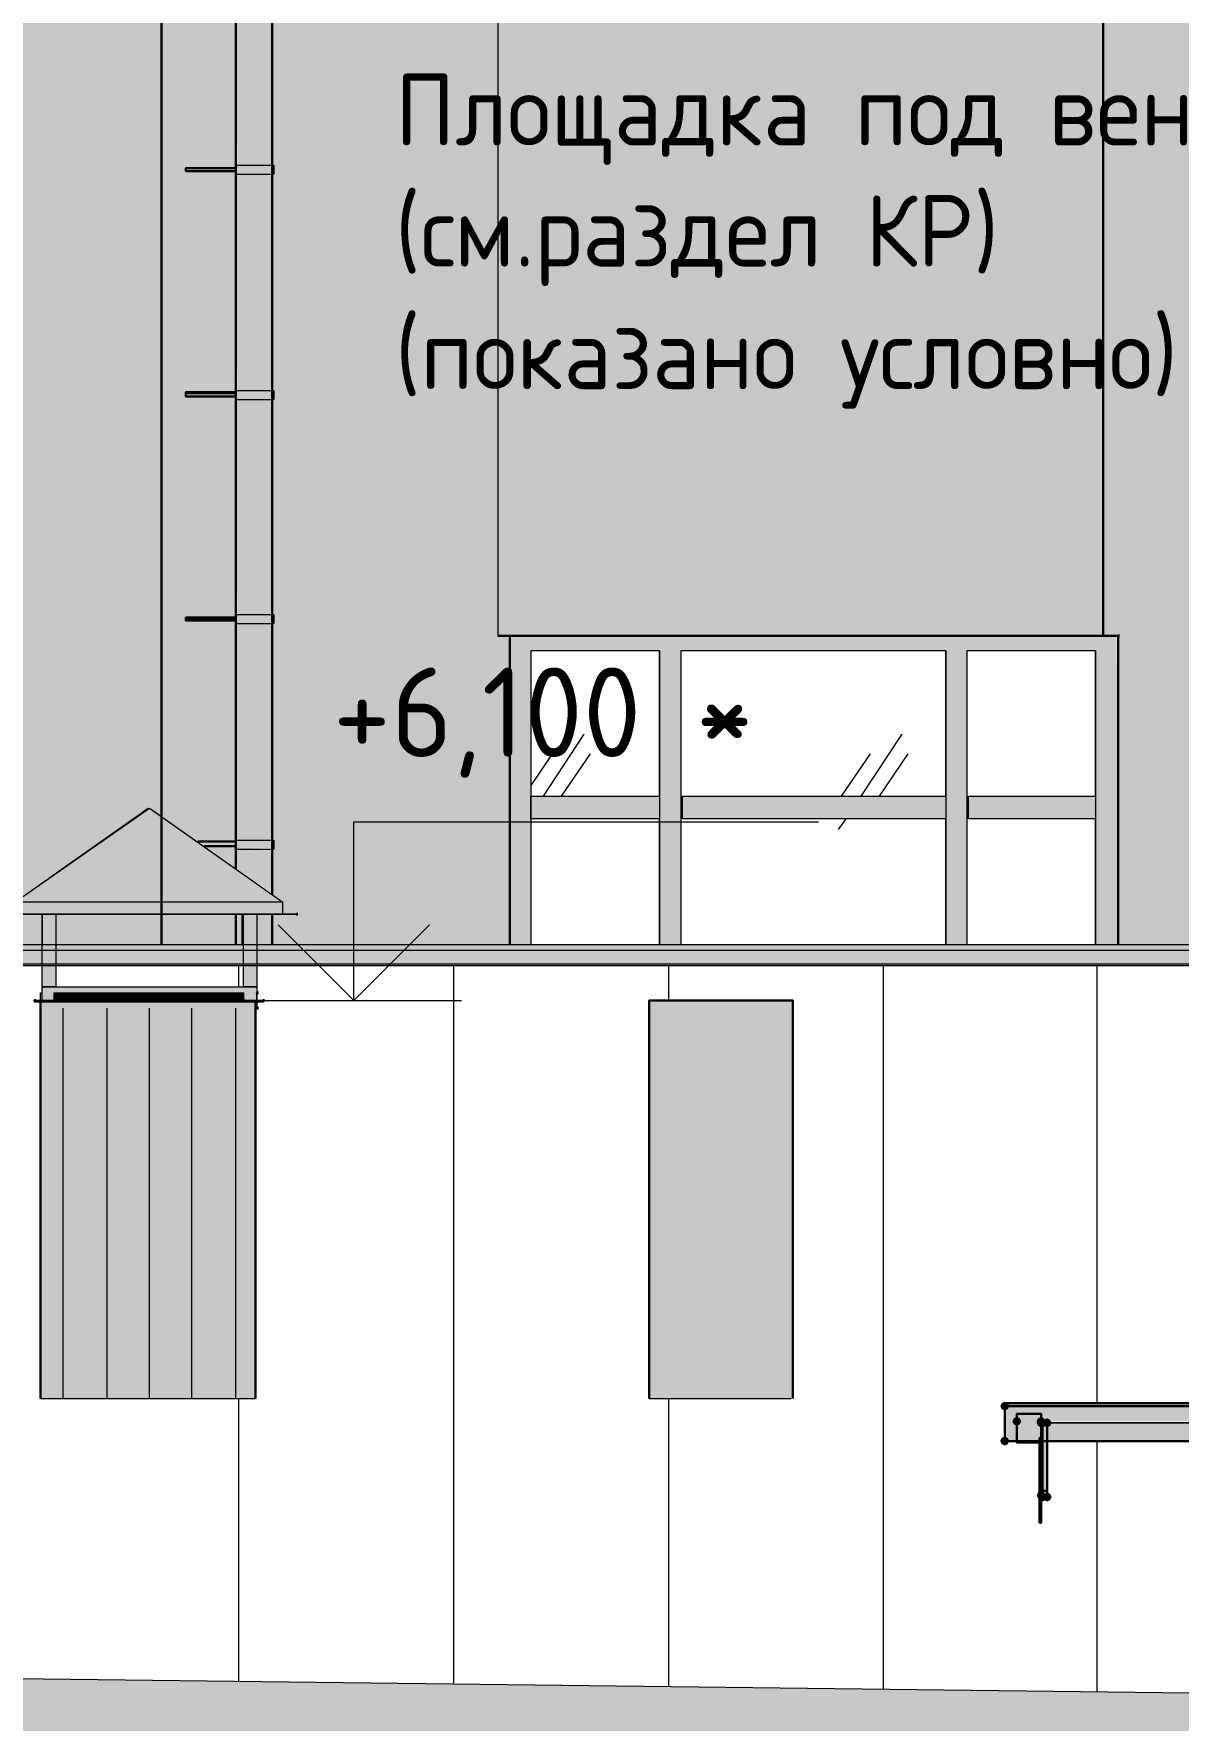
# Model space of a CAD drawing. Header units: millimetres. Extents: x -11345 to 411485, y -9810 to 73012.
# Drawn here: x 298521 to 301722, y 3243 to 7960 of the extents above; entities that cross this region are included whole.
import ezdxf

# ---------------------------------------------------------------- set-up
doc = ezdxf.new("R2010")
doc.units = ezdxf.units.MM
for name, color, linetype in [('PDF _Аннотация', 7, 'Continuous'), ('PDF _Крыша штриховка', 7, 'Continuous'), ('PDF _Линии', 7, 'Continuous'), ('PDF _Отметки', 7, 'Continuous'), ('PDF _Стены внутренние', 7, 'Continuous'), ('PDF _Стены наружные', 7, 'Continuous'), ('PDF _Текст', 7, 'Continuous')]:
    doc.layers.add(name, color=color, linetype=linetype)
for name, color, linetype, true_color in [('PDF _Антураж', 7, 'Continuous', 0xb7c0ca), ('PDF _Воздуховоды', 7, 'Continuous', 0xb7c1cb), ('PDF _Обобщенные модели', 7, 'Continuous', 0xb5bcbf), ('PDF _Ограждение', 7, 'Continuous', 0x7f7f7f), ('PDF _Окна', 7, 'Continuous', 0x383e42), ('PDF _Стены штриховка поверхности', 7, 'Continuous', 0xcacbcc)]:
    doc.layers.add(name, color=color, linetype=linetype, true_color=true_color)
doc.styles.add('PDF GOST Common', font='GOST_Common.ttf')

msp = doc.modelspace()

# ---------------------------------------------------------------- hatches: boundary and pattern name
at = {"layer": 'PDF _Антураж', "transparency": 33554687}
msp.add_hatch(color=256, dxfattribs=at).paths.add_polyline_path([(298603.49472, 3063.50144), (298734.71891, 3046.56929), (298738.95195, 3063.50144), (298738.95195, 3076.20056), (298726.25284, 3076.20056), (298730.48587, 3093.13271), (298946.37083, 3063.50144), (298942.13779, 3042.33625), (298950.60387, 3042.33625), (298954.83691, 3063.50144), (299132.62452, 3038.10321), (301592.0198, 3008.47194), (301668.21449, 3008.47194), (307865.38263, 2932.27725), (308034.70416, 2928.04422), (308034.70416, 2919.57814), (308085.50062, 2839.15041), (308098.19974, 2830.68433), (308102.43278, 2826.4513), (308115.13189, 2822.21826), (308119.36493, 2822.21826), (308144.76316, 2817.98522), (308174.39443, 2813.75218), (308178.62747, 2813.75218), (308204.0257, 2817.98522), (308208.25874, 2817.98522), (308233.65697, 2822.21826), (308237.89, 2822.21826), (308250.58912, 2826.4513), (308259.0552, 2830.68433), (308267.52127, 2839.15041), (308271.75431, 2839.15041), (308318.31773, 2919.57814), (308318.31773, 2923.81118), (308322.55077, 2923.81118), (308322.55077, 2932.27725), (314604.37968, 3008.47194), (314684.80741, 3008.47194), (317804.55667, 2970.3746), (321047.06405, 2928.04422), (321051.29708, 2928.04422), (321051.29708, 2919.57814), (321055.53012, 2915.3451), (321102.09354, 2839.15041), (321114.79266, 2830.68433), (321114.79266, 2826.4513), (321131.72481, 2822.21826), (321135.95785, 2822.21826), (321161.35608, 2817.98522), (321199.45343, 2813.75218), (321220.61862, 2817.98522), (321224.85166, 2817.98522), (321250.24989, 2822.21826), (321254.48292, 2822.21826), (321267.18204, 2826.4513), (321275.64812, 2830.68433), (321284.11419, 2839.15041), (321330.67761, 2915.3451), (321330.67761, 2928.04422), (321753.98145, 2970.3746), (321758.21449, 2961.90852), (321758.21449, 3300.55159), (321152.89, 3241.28905), (316454.21744, 3300.55159), (314629.77791, 3321.71678), (312830.73661, 3300.55159), (308195.55962, 3241.28905), (308136.29708, 3241.28905), (301697.84576, 3321.71678), (297401.31183, 3372.51324), (297418.24399, 3321.71678), (297447.87525, 3241.28905), (297452.10829, 3224.3569), (297443.64222, 3245.52209), (297447.87525, 3224.3569), (297452.10829, 3220.12386), (297718.78971, 3152.39525), (297752.65402, 3148.16221), (297735.72186, 3152.39525), (297602.38115, 3186.25955), (297752.65402, 3148.16221), (297960.07289, 3118.53094), (298163.25874, 3093.13271), (298167.49177, 3093.13271), (298180.19089, 3118.53094), (298383.37673, 3093.13271), (298493.43573, 3076.20056), (298506.13484, 3076.20056)])
at = {"layer": 'PDF _Воздуховоды', "transparency": 33554559}
h = msp.add_hatch(color=256, dxfattribs=at)
h.paths.add_polyline_path([(299145.32363, 5256.21531), (299145.32363, 5497.49849), (299217.28528, 5497.49849), (299217.28528, 5531.3628), (299132.62452, 5594.85838), (298844.77791, 5793.81118), (298556.9313, 5594.85838), (298468.0375, 5531.3628), (298468.0375, 5497.49849), (298544.23219, 5497.49849), (298544.23219, 5277.3805), (298539.99915, 5277.3805), (298539.99915, 5256.21531), (298523.067, 5256.21531), (298523.067, 5251.98227), (298539.99915, 5251.98227), (298578.09649, 5256.21531), (298578.09649, 5277.3805), (299107.22629, 5277.3805), (299107.22629, 5251.98227), (299162.25579, 5251.98227), (299162.25579, 5256.21531)])
h.paths.add_polyline_path([(298582.32953, 5294.31265), (298582.32953, 5497.49849), (299107.22629, 5497.49849), (299107.22629, 5294.31265)], flags=0)
for points in [[(299259.61567, 5497.49849), (299259.61567, 5501.73153), (299255.38263, 5501.73153), (299251.14959, 5497.49849), (299255.38263, 5493.26545), (299259.61567, 5493.26545)], [(298527.30003, 5256.21531), (298527.30003, 5260.44835), (298523.067, 5260.44835), (298518.83396, 5256.21531), (298523.067, 5251.98227), (298527.30003, 5251.98227)], [(298582.32953, 5256.21531), (298582.32953, 5260.44835), (298578.09649, 5260.44835), (298573.86346, 5256.21531), (298578.09649, 5251.98227), (298582.32953, 5251.98227)], [(298582.32953, 5256.21531), (298582.32953, 5260.44835), (298578.09649, 5260.44835), (298573.86346, 5256.21531), (298578.09649, 5251.98227), (298582.32953, 5251.98227)], [(299111.45933, 5256.21531), (299111.45933, 5260.44835), (299107.22629, 5260.44835), (299102.99325, 5256.21531), (299107.22629, 5251.98227), (299111.45933, 5251.98227)], [(299111.45933, 5256.21531), (299111.45933, 5260.44835), (299107.22629, 5260.44835), (299102.99325, 5256.21531), (299107.22629, 5251.98227), (299111.45933, 5251.98227)], [(299149.55667, 5277.3805), (299149.55667, 5281.61354), (299145.32363, 5281.61354), (299141.09059, 5277.3805), (299145.32363, 5273.14746), (299149.55667, 5273.14746)], [(299149.55667, 5235.05012), (299149.55667, 5239.28315), (299145.32363, 5239.28315), (299141.09059, 5235.05012), (299145.32363, 5230.81708), (299149.55667, 5230.81708)], [(299166.48882, 5256.21531), (299166.48882, 5260.44835), (299162.25579, 5260.44835), (299158.02275, 5256.21531), (299162.25579, 5251.98227), (299166.48882, 5251.98227)]]:
    msp.add_hatch(color=7, dxfattribs=at).paths.add_polyline_path(points)
at = {"layer": 'PDF _Линии', "transparency": 33554559}
for points in [[(301249.14369, 4121.76103), (301244.91065, 4130.22711), (301236.44458, 4134.46014), (301227.9785, 4130.22711), (301223.74546, 4121.76103), (301227.9785, 4113.29495), (301236.44458, 4109.06191), (301244.91065, 4113.29495)], [(301283.008, 4079.43065), (301278.77496, 4087.89672), (301270.30888, 4092.12976), (301261.84281, 4087.89672), (301257.60977, 4079.43065), (301261.84281, 4070.96457), (301270.30888, 4066.73153), (301278.77496, 4070.96457)], [(301350.73661, 4079.43065), (301346.50357, 4087.89672), (301338.0375, 4092.12976), (301329.57142, 4087.89672), (301325.33838, 4079.43065), (301329.57142, 4070.96457), (301338.0375, 4066.73153), (301346.50357, 4070.96457)], [(301350.73661, 4075.19761), (301346.50357, 4083.66368), (301338.0375, 4087.89672), (301329.57142, 4083.66368), (301325.33838, 4075.19761), (301329.57142, 4066.73153), (301338.0375, 4062.49849), (301346.50357, 4066.73153)], [(301350.73661, 4075.19761), (301346.50357, 4083.66368), (301338.0375, 4087.89672), (301329.57142, 4083.66368), (301325.33838, 4075.19761), (301329.57142, 4066.73153), (301338.0375, 4062.49849), (301346.50357, 4066.73153)], [(301354.96965, 4075.19761), (301350.73661, 4083.66368), (301342.27054, 4087.89672), (301333.80446, 4083.66368), (301329.57142, 4075.19761), (301333.80446, 4066.73153), (301342.27054, 4062.49849), (301350.73661, 4066.73153)], [(301354.96965, 4075.19761), (301350.73661, 4083.66368), (301342.27054, 4087.89672), (301333.80446, 4083.66368), (301329.57142, 4075.19761), (301333.80446, 4066.73153), (301342.27054, 4062.49849), (301350.73661, 4066.73153)], [(301367.66877, 4075.19761), (301363.43573, 4083.66368), (301354.96965, 4087.89672), (301346.50357, 4083.66368), (301342.27054, 4075.19761), (301346.50357, 4066.73153), (301354.96965, 4062.49849), (301363.43573, 4066.73153)], [(301249.14369, 4024.40115), (301244.91065, 4032.86722), (301236.44458, 4037.10026), (301227.9785, 4032.86722), (301223.74546, 4024.40115), (301227.9785, 4015.93507), (301236.44458, 4011.70203), (301244.91065, 4015.93507)], [(301350.73661, 3872.01177), (301346.50357, 3880.47784), (301338.0375, 3884.71088), (301329.57142, 3880.47784), (301325.33838, 3872.01177), (301329.57142, 3863.54569), (301338.0375, 3859.31265), (301346.50357, 3863.54569)], [(301354.96965, 3867.77873), (301350.73661, 3876.24481), (301342.27054, 3880.47784), (301333.80446, 3876.24481), (301329.57142, 3867.77873), (301333.80446, 3859.31265), (301342.27054, 3855.07961), (301350.73661, 3859.31265)], [(301354.96965, 3867.77873), (301350.73661, 3876.24481), (301342.27054, 3880.47784), (301333.80446, 3876.24481), (301329.57142, 3867.77873), (301333.80446, 3859.31265), (301342.27054, 3855.07961), (301350.73661, 3859.31265)], [(301367.66877, 3867.77873), (301363.43573, 3876.24481), (301354.96965, 3880.47784), (301346.50357, 3876.24481), (301342.27054, 3867.77873), (301346.50357, 3859.31265), (301354.96965, 3855.07961), (301363.43573, 3859.31265)]]:
    msp.add_hatch(color=256, dxfattribs=at).paths.add_polyline_path(points)
at = {"layer": 'PDF _Обобщенные модели', "transparency": 33554559}
h = msp.add_hatch(color=256, dxfattribs=at)
h.paths.add_polyline_path([(299263.84871, 14725.52209), (299233.06297, 14713.97744), (299229.9844, 14717.05602), (299238.45048, 14717.05602), (299259.61567, 14725.52209)])
h.paths.add_polyline_path([(299234.21744, 14708.58994), (299238.45048, 14700.12386), (299238.45048, 14695.89082), (299234.21744, 14704.3569)], flags=0)
h.paths.add_polyline_path([(299179.18794, 14683.19171), (299179.18794, 14678.95867), (299166.48882, 14670.49259), (299158.02275, 14666.25955), (299153.78971, 14666.25955), (299174.9549, 14678.95867)], flags=0)
h.paths.add_polyline_path([(299246.91655, 14670.49259), (299266.67073, 14676.13664), (299246.91655, 14666.25955), (299251.14959, 14657.79348), (299251.14959, 14649.3274), (299246.91655, 14662.02652), (299246.91655, 14666.25955)], flags=0)
h.paths.add_polyline_path([(299170.72186, 14649.3274), (299153.78971, 14636.62829), (299158.02275, 14640.86132)], flags=0)
h.paths.add_polyline_path([(299094.52717, 14611.23006), (299098.76021, 14619.69613), (299098.76021, 14615.46309), (299094.52717, 14606.99702), (299093.11616, 14609.81904)], flags=0)
h.paths.add_polyline_path([(299115.69236, 14602.76398), (299111.45933, 14598.53094), (299107.22629, 14595.35616), (299107.22629, 14598.53094), (299111.45933, 14598.53094), (299111.45933, 14602.76398)], flags=0)
h.paths.add_polyline_path([(299081.82806, 6949.43065), (299086.0611, 6953.66368), (299086.0611, 6949.43065)], flags=0)
h.paths.add_polyline_path([(299062.77938, 14587.94835), (299056.42983, 14585.83183), (299060.66287, 14587.52504)], flags=0)
h.paths.add_polyline_path([(299077.59502, 14594.2979), (299069.12894, 14590.06486), (299063.48489, 14588.65385)], flags=0)
h.paths.add_polyline_path([(299102.99325, 14598.53094), (299102.99325, 14594.2979), (299098.76021, 14590.06486), (299100.17122, 14590.06486), (299094.52717, 14585.83183), (299098.76021, 14590.06486)], flags=0)
h.paths.add_polyline_path([(299074.42024, 14616.52135), (299077.59502, 14619.69613), (299081.82806, 14619.69613)], flags=0)
h.paths.add_polyline_path([(299128.39148, 14615.46309), (299128.39148, 14619.69613), (299132.62452, 14619.69613)], flags=0)
h.paths.add_polyline_path([(299090.29413, 14619.69613), (299086.0611, 14615.46309), (299060.66287, 14609.81904)], flags=0)
h.paths.add_polyline_path([(299081.82806, 14640.86132), (299047.96375, 14632.39525), (299069.12894, 14640.86132), (299081.82806, 14645.09436), (299086.0611, 14645.09436)], flags=0)
h.paths.add_polyline_path([(299276.54782, 14657.79348), (299269.49276, 14654.97145), (299270.19826, 14655.67696)], flags=0)
h.paths.add_polyline_path([(299280.78086, 14683.19171), (299268.08174, 14676.84215), (299255.38263, 14673.66737)], flags=0)
h.paths.add_polyline_path([(299242.68351, 14695.89082), (299246.91655, 14695.89082), (299238.45048, 14691.65779), (299242.68351, 14683.19171), (299238.45048, 14681.07519), (299238.45048, 14683.19171), (299242.68351, 14683.19171), (299238.45048, 14687.42475), (299238.45048, 14691.65779), (299229.9844, 14687.42475), (299234.21744, 14691.65779)], flags=0)
h.paths.add_polyline_path([(299213.05225, 14708.58994), (299208.81921, 14704.3569), (299204.58617, 14704.3569), (299213.05225, 14712.82298)], flags=0)
h.paths.add_polyline_path([(299272.31478, 14725.52209), (299272.31478, 14729.75513), (299268.08174, 14742.45425), (299238.45048, 14729.75513), (299234.21744, 14729.75513), (299229.9844, 14725.52209), (299225.75136, 14725.52209), (299227.86788, 14721.28905), (299225.75136, 14717.05602), (299225.75136, 14725.52209), (299229.9844, 14729.75513), (299234.21744, 14733.98817), (299234.21744, 14742.45425), (299238.45048, 14772.08551), (299238.45048, 14869.4454), (299263.84871, 14924.47489), (299263.84871, 15042.99997), (299259.61567, 15030.30085), (299259.61567, 15026.06781), (299251.14959, 15013.3687), (299242.68351, 15004.90262), (299234.21744, 14992.20351), (299217.28528, 14983.73743), (299208.81921, 14983.73743), (299200.35313, 14979.50439), (299174.9549, 14979.50439), (299166.48882, 14983.73743), (299149.55667, 14987.97047), (299136.85756, 14996.43655), (299128.39148, 15004.90262), (299124.15844, 15017.60174), (299115.69236, 15030.30085), (299111.45933, 15030.30085), (299111.45933, 14924.47489), (299136.85756, 14869.4454), (299136.85756, 14772.08551), (299132.62452, 14742.45425), (299128.39148, 14733.98817), (299124.15844, 14729.75513), (299115.69236, 14712.82298), (299098.76021, 14691.65779), (299086.0611, 14687.42475), (299069.12894, 14678.95867), (299073.36198, 14666.25955), (299073.36198, 14662.02652), (299052.19679, 14657.79348), (299064.8959, 14662.02652), (299066.58912, 14663.71973), (299073.36198, 14666.25955), (299069.12894, 14674.72563), (299069.12894, 14678.95867), (299064.8959, 14678.95867), (299060.66287, 14674.72563), (299031.0316, 14666.25955), (299026.79856, 14666.25955), (299026.79856, 14657.79348), (299031.0316, 14645.09436), (299035.26464, 14640.86132), (299035.26464, 14632.39525), (299039.49767, 14619.69613), (299043.73071, 14619.69613), (299043.73071, 14615.46309), (299047.96375, 14606.99702), (299067.01242, 14613.34658), (299056.75545, 14608.95073), (299047.96375, 14606.99702), (299047.96375, 14594.2979), (299052.19679, 14585.83183), (299052.19679, 14581.59879), (299056.42983, 14573.13271), (299056.42983, 14568.89967), (299060.66287, 14573.13271), (299094.52717, 14581.59879), (299094.52717, 14573.13271), (299090.29413, 14539.2684), (299086.0611, 14539.2684), (299090.29413, 14509.63714), (299086.0611, 14509.63714), (299086.0611, 14501.17106), (298946.37083, 14501.17106), (298946.37083, 14488.47194), (298984.46818, 14488.47194), (299086.0611, 14492.70498), (299086.0611, 14484.23891), (299090.29413, 13878.91442), (299086.0611, 13878.91442), (299086.0611, 13870.44835), (298946.37083, 13870.44835), (298946.37083, 13861.98227), (299086.0611, 13861.98227), (299086.0611, 13853.51619), (299090.29413, 13252.42475), (299086.0611, 13252.42475), (299086.0611, 13243.95867), (298946.37083, 13243.95867), (298946.37083, 13231.25955), (299086.0611, 13231.25955), (299086.0611, 13227.02652), (299090.29413, 12621.70203), (299086.0611, 12621.70203), (299086.0611, 12613.23596), (298946.37083, 12613.23596), (298946.37083, 12604.76988), (299086.0611, 12604.76988), (299086.0611, 12596.3038), (299090.29413, 11990.97932), (299086.0611, 11990.97932), (299086.0611, 11986.74628), (298946.37083, 11986.74628), (298946.37083, 11974.04717), (299086.0611, 11974.04717), (299086.0611, 11969.81413), (299090.29413, 11364.48964), (299086.0611, 11364.48964), (299086.0611, 11356.02357), (298946.37083, 11356.02357), (298946.37083, 11347.55749), (299086.0611, 11347.55749), (299086.0611, 11339.09141), (299090.29413, 10733.76693), (299086.0611, 10733.76693), (299086.0611, 10729.53389), (298946.37083, 10729.53389), (298946.37083, 10716.83478), (299086.0611, 10716.83478), (299086.0611, 10712.60174), (299090.29413, 10107.27725), (299086.0611, 10107.27725), (299086.0611, 10098.81118), (298946.37083, 10098.81118), (298946.37083, 10090.3451), (299086.0611, 10090.3451), (299086.0611, 10081.87902), (299090.29413, 9476.55454), (299086.0611, 9476.55454), (299086.0611, 9472.3215), (298946.37083, 9468.08846), (298946.37083, 9459.62239), (299086.0611, 9459.62239), (299086.0611, 9455.38935), (299090.29413, 8850.06486), (299086.0611, 8850.06486), (299086.0611, 8841.59879), (298946.37083, 8841.59879), (298946.37083, 8833.13271), (299086.0611, 8833.13271), (299086.0611, 8824.66663), (299090.29413, 8219.34215), (299086.0611, 8219.34215), (299086.0611, 8215.10911), (298946.37083, 8210.87607), (298946.37083, 8202.41), (299086.0611, 8202.41), (299086.0611, 8193.94392), (299090.29413, 7592.85248), (299086.0611, 7592.85248), (299086.0611, 7584.3864), (298946.37083, 7584.3864), (298946.37083, 7575.92032), (299086.0611, 7575.92032), (299086.0611, 7567.45425), (299090.29413, 6962.12976), (299086.0611, 6962.12976), (299086.0611, 6957.89672), (298946.37083, 6953.66368), (298946.37083, 6945.19761), (299086.0611, 6945.19761), (299086.0611, 6936.73153), (299090.29413, 6335.64009), (299086.0611, 6335.64009), (299086.0611, 6327.17401), (298946.37083, 6327.17401), (298946.37083, 6318.70793), (299086.0611, 6318.70793), (299086.0611, 5700.68433), (298984.46818, 5696.4513), (298988.70121, 5692.21826), (298992.93425, 5692.21826), (298997.16729, 5687.98522), (299086.0611, 5687.98522), (299086.0611, 5679.51914), (299191.88705, 5683.75218), (299191.88705, 5704.91737), (299187.65402, 5704.91737), (299187.65402, 6310.24186), (299191.88705, 6310.24186), (299191.88705, 6335.64009), (299187.65402, 6335.64009), (299187.65402, 6936.73153), (299191.88705, 6936.73153), (299191.88705, 6962.12976), (299187.65402, 6962.12976), (299187.65402, 7567.45425), (299191.88705, 7567.45425), (299191.88705, 7592.85248), (299187.65402, 7592.85248), (299187.65402, 8193.94392), (299191.88705, 8193.94392), (299191.88705, 8219.34215), (299187.65402, 8219.34215), (299187.65402, 8824.66663), (299191.88705, 8824.66663), (299191.88705, 8850.06486), (299187.65402, 8850.06486), (299187.65402, 9455.38935), (299191.88705, 9455.38935), (299191.88705, 9476.55454), (299187.65402, 9476.55454), (299187.65402, 10081.87902), (299191.88705, 10081.87902), (299191.88705, 10107.27725), (299187.65402, 10107.27725), (299187.65402, 10712.60174), (299191.88705, 10712.60174), (299191.88705, 10733.76693), (299187.65402, 10733.76693), (299187.65402, 11339.09141), (299191.88705, 11339.09141), (299191.88705, 11364.48964), (299187.65402, 11364.48964), (299187.65402, 11969.81413), (299191.88705, 11969.81413), (299191.88705, 11990.97932), (299187.65402, 11990.97932), (299187.65402, 12596.3038), (299191.88705, 12596.3038), (299191.88705, 12621.70203), (299187.65402, 12621.70203), (299187.65402, 13227.02652), (299191.88705, 13227.02652), (299191.88705, 13252.42475), (299187.65402, 13252.42475), (299187.65402, 13853.51619), (299191.88705, 13853.51619), (299191.88705, 13878.91442), (299187.65402, 13878.91442), (299187.65402, 14484.23891), (299191.88705, 14484.23891), (299191.88705, 14509.63714), (299187.65402, 14509.63714), (299187.65402, 14539.2684), (299196.12009, 14573.13271), (299200.35313, 14581.59879), (299200.35313, 14585.83183), (299208.81921, 14598.53094), (299229.9844, 14619.69613), (299255.38263, 14636.62829), (299263.84871, 14636.62829), (299297.71301, 14649.3274), (299297.71301, 14657.79348), (299293.47997, 14666.25955), (299289.24694, 14683.19171), (299285.0139, 14691.65779), (299285.0139, 14700.12386), (299280.78086, 14708.58994), (299255.38263, 14700.12386), (299244.09453, 14697.30184), (299246.91655, 14700.12386), (299280.78086, 14708.58994), (299276.54782, 14712.82298)], flags=0)
h.paths.add_polyline_path([(299263.84871, 14742.45425), (299229.9844, 14729.75513), (299234.21744, 14729.75513), (299268.08174, 14742.45425)])
for points in [[(299187.65402, 5679.51914), (299086.0611, 5679.51914), (299090.29413, 5624.48964), (299187.65402, 5556.76103)], [(299102.99325, 5497.49849), (299086.0611, 5497.49849), (299086.0611, 5412.83773), (299102.99325, 5412.83773)], [(299187.65402, 5497.49849), (299145.32363, 5497.49849), (299145.32363, 5412.83773), (299187.65402, 5412.83773)]]:
    msp.add_hatch(color=256, dxfattribs=at).paths.add_polyline_path(points)
at = {"layer": 'PDF _Обобщенные модели', "true_color": 0x7f7f7f, "transparency": 33554559}
h = msp.add_hatch(color=8, dxfattribs=at)
h.paths.add_polyline_path([(305342.49177, 3872.01177), (305338.25874, 3884.71088), (305338.25874, 3872.01177)])
h.paths.add_polyline_path([(304157.24104, 3867.77873), (304157.24104, 4024.40115), (305270.53012, 4024.40115), (305270.53012, 4020.16811), (305338.25874, 4020.16811), (305338.25874, 3884.71088), (305342.49177, 3884.71088), (305342.49177, 3872.01177), (305342.49177, 3867.77873), (305355.19089, 3867.77873), (305355.19089, 4024.40115), (305435.61862, 4024.40115), (305435.61862, 4130.22711), (301236.44458, 4130.22711), (301236.44458, 4024.40115), (301270.30888, 4024.40115), (301270.30888, 4020.16811), (301333.80446, 4020.16811), (301333.80446, 3795.81708), (301338.0375, 3795.81708), (301338.0375, 3884.71088), (301342.27054, 3884.71088), (301338.0375, 4075.19761), (301338.0375, 4079.43065), (302307.40328, 4079.43065), (301338.0375, 4075.19761), (301342.27054, 4075.19761), (301342.27054, 3884.71088), (301342.27054, 3867.77873), (301354.96965, 3867.77873), (301354.96965, 4024.40115), (302468.25874, 4024.40115), (302468.25874, 4020.16811), (302535.98735, 4020.16811), (302535.98735, 3795.81708), (302540.22039, 3795.81708), (302540.22039, 3867.77873), (302557.15254, 3867.77873), (302557.15254, 4024.40115), (302671.44458, 4024.40115), (302671.44458, 4020.16811), (302734.94015, 4020.16811), (302734.94015, 3795.81708), (302739.17319, 3795.81708), (302739.17319, 3867.77873), (302743.40623, 3867.77873), (302739.17319, 3884.71088), (302743.40623, 3884.71088), (302739.17319, 4075.19761), (302739.17319, 4079.43065), (303708.53897, 4079.43065), (302739.17319, 4075.19761), (302743.40623, 4075.19761), (302743.40623, 3884.71088), (302743.40623, 3867.77873), (302756.10534, 3867.77873), (302756.10534, 4024.40115), (303869.39443, 4024.40115), (303869.39443, 4020.16811), (303937.12304, 4020.16811), (303937.12304, 4075.19761), (303937.12304, 4079.43065), (304038.71596, 4079.43065), (303937.12304, 4075.19761), (303941.35608, 3884.71088), (303941.35608, 3867.77873), (303954.0552, 3867.77873), (303954.0552, 4024.40115), (304068.34723, 4024.40115), (304068.34723, 4020.16811), (304136.07584, 4020.16811), (304136.07584, 3795.81708), (304140.30888, 3795.81708), (304140.30888, 3867.77873)])
h.paths.add_polyline_path([(305338.25874, 4075.19761), (305338.25874, 4079.43065), (305422.9195, 4079.43065)], flags=0)
h.paths.add_polyline_path([(302540.22039, 4075.19761), (302540.22039, 4032.86722), (302535.98735, 4032.86722), (302535.98735, 4079.43065), (302624.88115, 4079.43065)], flags=0)
h.paths.add_polyline_path([(304140.30888, 4075.19761), (304140.30888, 4032.86722), (304136.07584, 4032.86722), (304136.07584, 4079.43065), (305270.53012, 4079.43065)], flags=0)
at = {"layer": 'PDF _Ограждение', "true_color": 0xb5bcbf, "transparency": 33554559}
for points in [[(298032.03455, 5412.83773), (298032.03455, 5353.57519), (298544.23219, 5353.57519), (298544.23219, 5412.83773)], [(298582.32953, 5412.83773), (298582.32953, 5353.57519), (299107.22629, 5353.57519), (299107.22629, 5412.83773)], [(299145.32363, 5412.83773), (299145.32363, 5353.57519), (321758.21449, 5353.57519), (321758.21449, 5412.83773), (313067.78676, 5412.83773), (313067.78676, 5391.67253), (312407.43278, 5391.67253), (312407.43278, 5412.83773), (305016.54782, 5412.83773), (305016.54782, 5391.67253), (304356.19384, 5391.67253), (304356.19384, 5412.83773)]]:
    msp.add_hatch(color=9, dxfattribs=at).paths.add_polyline_path(points)
at = {"layer": 'PDF _Окна', "transparency": 33554687}
h = msp.add_hatch(color=256, dxfattribs=at)
h.paths.add_polyline_path([(300271.31183, 5764.17991), (300271.31183, 5412.83773), (300330.57437, 5412.83773), (300330.57437, 6234.04717), (301071.35608, 6234.04717), (301071.35608, 5827.67548), (300334.80741, 5827.67548), (300334.80741, 5764.17991), (301071.35608, 5764.17991), (301071.35608, 5412.83773), (301130.61862, 5412.83773), (301130.61862, 6234.04717), (301490.42688, 6234.04717), (301490.42688, 5827.67548), (301134.85166, 5827.67548), (301134.85166, 5764.17991), (301490.42688, 5764.17991), (301490.42688, 5412.83773), (301553.92245, 5412.83773), (301549.68941, 6234.04717), (301549.68941, 6276.37755), (299852.24104, 6276.37755), (299852.24104, 5412.83773), (299911.50357, 5412.83773), (299911.50357, 5764.17991)])
h.paths.add_polyline_path([(300271.31183, 5827.67548), (299911.50357, 5827.67548), (299911.50357, 6234.04717), (300271.31183, 6234.04717)], flags=0)
at = {"layer": 'PDF _Стены наружные', "transparency": 33554687}
msp.add_hatch(color=256, dxfattribs=at).paths.add_polyline_path([(301558.15549, 6276.37755), (301558.15549, 6280.61059), (301553.92245, 6280.61059), (301549.68941, 6276.37755), (301553.92245, 6272.14451), (301558.15549, 6272.14451)])
at = {"layer": 'PDF _Стены наружные', "true_color": 0xb6c1cb, "transparency": 33554687}
for points in [[(298539.99915, 4142.92622), (299141.09059, 4142.92622), (299141.09059, 5251.98227), (298539.99915, 5251.98227)], [(300241.68056, 4142.92622), (300643.81921, 4142.92622), (300643.81921, 5256.21531), (300241.68056, 5256.21531)]]:
    msp.add_hatch(color=9, dxfattribs=at).paths.add_polyline_path(points)
at = {"layer": 'PDF _Стены штриховка поверхности', "true_color": 0xfbfbf4, "transparency": 33554687}
for points in [[(291898.36198, 14746.68728), (291898.36198, 14738.22121), (291932.22629, 14746.68728), (291961.85756, 14657.79348), (291966.09059, 14649.3274), (291915.29413, 14632.39525), (291894.12894, 14619.69613), (291872.96375, 14598.53094), (291856.0316, 14568.89967), (291856.0316, 14556.20056), (291851.79856, 14539.2684), (291851.79856, 14509.63714), (291856.0316, 14509.63714), (291856.0316, 14484.23891), (291851.79856, 14484.23891), (291851.79856, 14137.12976), (292562.949, 14137.12976), (292562.949, 14204.85838), (292567.18204, 11919.01767), (298878.64222, 11919.01767), (298878.64222, 11902.08551), (298976.0021, 11885.15336), (298971.76906, 11885.15336), (298967.53602, 11872.45425), (298971.76906, 11872.45425), (298971.76906, 11868.22121), (291851.79856, 11868.22121), (291851.79856, 11360.25661), (291856.0316, 11360.25661), (291856.0316, 11330.62534), (291851.79856, 11330.62534), (291851.79856, 10729.53389), (291856.0316, 10729.53389), (291856.0316, 10699.90262), (291851.79856, 10699.90262), (291851.79856, 10276.59879), (292567.18204, 10276.59879), (292562.949, 8016.15631), (291851.79856, 8016.15631), (291851.79856, 7575.92032), (291856.0316, 7575.92032), (291856.0316, 7546.28905), (291851.79856, 7546.28905), (291851.79856, 6945.19761), (291856.0316, 6945.19761), (291856.0316, 6915.56634), (291851.79856, 6915.56634), (291851.79856, 6314.47489), (291856.0316, 6314.47489), (291856.0316, 6284.84363), (291851.79856, 6284.84363), (291851.79856, 6276.37755), (292507.9195, 6276.37755), (292507.9195, 4079.43065), (295970.54487, 4079.43065), (295970.54487, 5391.67253), (295979.01095, 5391.67253), (295979.01095, 5108.05897), (295987.47702, 5108.05897), (295987.47702, 5412.83773), (297054.20269, 5412.83773), (297054.20269, 6123.98817), (297033.0375, 6123.98817), (297033.0375, 6094.3569), (297028.80446, 6094.3569), (297028.80446, 6123.98817), (297003.40623, 6123.98817), (297003.40623, 6128.22121), (297028.80446, 6128.22121), (297028.80446, 6157.85248), (297033.0375, 6157.85248), (297033.0375, 6526.12681), (296956.84281, 6526.12681), (296956.84281, 6589.62239), (297388.61272, 6915.56634), (297426.71006, 6945.19761), (297532.53602, 7025.62534), (297638.36198, 6945.19761), (298108.22924, 6589.62239), (298108.22924, 6526.12681), (298032.03455, 6526.12681), (298032.03455, 6157.85248), (298036.26759, 6157.85248), (298036.26759, 6128.22121), (298061.66582, 6128.22121), (298061.66582, 6123.98817), (298036.26759, 6123.98817), (298036.26759, 6094.3569), (298032.03455, 6094.3569), (298032.03455, 5412.83773), (298544.23219, 5412.83773), (298544.23219, 5497.49849), (298468.0375, 5497.49849), (298468.0375, 5535.59584), (298844.77791, 5793.81118), (298878.64222, 5772.64599), (298971.76906, 5704.91737), (298976.0021, 5704.91737), (298980.23514, 5700.68433), (299086.0611, 5700.68433), (299086.0611, 6318.70793), (298946.37083, 6318.70793), (298946.37083, 6327.17401), (299086.0611, 6327.17401), (299086.0611, 6945.19761), (298946.37083, 6945.19761), (298946.37083, 6957.89672), (299086.0611, 6957.89672), (299086.0611, 7575.92032), (298946.37083, 7575.92032), (298946.37083, 7584.3864), (299086.0611, 7584.3864), (299086.0611, 8202.41), (298946.37083, 8202.41), (298946.37083, 8215.10911), (299086.0611, 8215.10911), (299086.0611, 8833.13271), (298946.37083, 8833.13271), (298946.37083, 8841.59879), (299086.0611, 8841.59879), (299086.0611, 9459.62239), (298946.37083, 9459.62239), (298946.37083, 9472.3215), (299086.0611, 9472.3215), (299086.0611, 10090.3451), (298946.37083, 10090.3451), (298946.37083, 10098.81118), (299086.0611, 10098.81118), (299086.0611, 10716.83478), (298946.37083, 10716.83478), (298946.37083, 10729.53389), (299086.0611, 10729.53389), (299086.0611, 11347.55749), (298946.37083, 11347.55749), (298946.37083, 11356.02357), (299086.0611, 11356.02357), (299086.0611, 11868.22121), (298984.46818, 11868.22121), (298980.23514, 11872.45425), (298980.23514, 11885.15336), (298891.34133, 11902.08551), (298891.34133, 11919.01767), (299086.0611, 11919.01767), (299086.0611, 11974.04717), (298946.37083, 11974.04717), (298946.37083, 11986.74628), (299086.0611, 11986.74628), (299086.0611, 12604.76988), (298946.37083, 12604.76988), (298946.37083, 12613.23596), (299086.0611, 12613.23596), (299086.0611, 13231.25955), (298946.37083, 13235.49259), (298946.37083, 13243.95867), (299086.0611, 13243.95867), (299086.0611, 13861.98227), (298946.37083, 13861.98227), (298946.37083, 13870.44835), (299086.0611, 13870.44835), (299086.0611, 14488.47194), (298946.37083, 14492.70498), (298946.37083, 14501.17106), (299086.0611, 14501.17106), (299086.0611, 14509.63714), (299090.29413, 14547.73448), (299090.29413, 14581.59879), (299086.0611, 14581.59879), (299056.42983, 14568.89967), (299047.96375, 14594.2979), (299026.79856, 14657.79348), (299031.0316, 14657.79348), (299026.79856, 14666.25955), (299073.36198, 14683.19171), (299098.76021, 14695.89082), (299119.9254, 14717.05602), (299132.62452, 14746.68728), (299136.85756, 14755.15336), (299136.85756, 14869.4454), (299111.45933, 14924.47489), (299111.45933, 14954.10616), (292084.61567, 14954.10616), (292084.61567, 14755.15336), (292059.21744, 14767.85248), (292038.05225, 14776.31855), (291902.59502, 14844.04717), (291902.59502, 14755.15336)], [(299187.65402, 11339.09141), (299187.65402, 10733.76693), (299191.88705, 10733.76693), (299191.88705, 10712.60174), (299187.65402, 10712.60174), (299187.65402, 10107.27725), (299191.88705, 10107.27725), (299191.88705, 10081.87902), (299187.65402, 10081.87902), (299187.65402, 9476.55454), (299191.88705, 9476.55454), (299191.88705, 9455.38935), (299187.65402, 9455.38935), (299187.65402, 8850.06486), (299191.88705, 8850.06486), (299191.88705, 8824.66663), (299187.65402, 8824.66663), (299187.65402, 8219.34215), (299191.88705, 8219.34215), (299191.88705, 8193.94392), (299187.65402, 8193.94392), (299187.65402, 7592.85248), (299191.88705, 7592.85248), (299191.88705, 7567.45425), (299187.65402, 7567.45425), (299187.65402, 6962.12976), (299191.88705, 6962.12976), (299191.88705, 6936.73153), (299187.65402, 6936.73153), (299187.65402, 6335.64009), (299191.88705, 6335.64009), (299191.88705, 6310.24186), (299187.65402, 6310.24186), (299187.65402, 5704.91737), (299191.88705, 5704.91737), (299191.88705, 5679.51914), (299187.65402, 5679.51914), (299187.65402, 5552.52799), (299217.28528, 5531.3628), (299217.28528, 5497.49849), (299187.65402, 5497.49849), (299187.65402, 5412.83773), (299852.24104, 5412.83773), (299852.24104, 6276.37755), (299818.37673, 6276.37755), (299818.37673, 11076.64304), (301515.82511, 11076.64304), (301511.59207, 8075.41885), (301511.59207, 6276.37755), (301553.92245, 6276.37755), (301553.92245, 5412.83773), (303852.46228, 5412.83773), (303852.46228, 6276.37755), (303848.22924, 6276.37755), (303848.22924, 11076.64304), (305524.51242, 11076.64304), (305524.51242, 6276.37755), (305528.74546, 6276.37755), (305528.74546, 5412.83773), (306379.58617, 5412.83773), (306379.58617, 11868.22121), (299187.65402, 11868.22121), (299187.65402, 11364.48964), (299191.88705, 11364.48964), (299191.88705, 11339.09141)], [(299086.0611, 5687.98522), (298997.16729, 5687.98522), (299005.63337, 5683.75218), (299005.63337, 5679.51914), (299086.0611, 5624.48964)], [(299086.0611, 5497.49849), (298582.32953, 5497.49849), (298582.32953, 5412.83773), (299086.0611, 5412.83773)]]:
    msp.add_hatch(color=7, dxfattribs=at).paths.add_polyline_path(points)
at = {"layer": 'PDF _Стены штриховка поверхности', "true_color": 0x88d4d9, "transparency": 33554687}
msp.add_hatch(color=133, dxfattribs=at).paths.add_polyline_path([(301511.59207, 8075.41885), (299818.37673, 8075.41885), (299818.37673, 6276.37755), (301511.59207, 6276.37755)])

# ---------------------------------------------------------------- linework, layer by layer
at = {"layer": 'PDF _Аннотация', "lineweight": 20}
for points in [[(299627.89, 5467.86722), (299416.23809, 5256.21531), (299416.23809, 5755.71383), (300715.78086, 5755.71383)], [(299416.23809, 5256.21531), (299204.58617, 5467.86722)], [(299115.69236, 5256.21531), (299716.78381, 5256.21531)]]:
    msp.add_lwpolyline(points, dxfattribs=at)
at = {"layer": 'PDF _Антураж', "color": 7, "lineweight": 18}
msp.add_lwpolyline([(321334.91065, 2919.57814), (321334.91065, 2923.81118), (321758.21449, 2961.90852), (321758.21449, 3300.55159), (321152.89, 3241.28905), (314672.10829, 3321.71678), (308165.92835, 3241.28905), (297401.31183, 3372.51324), (297452.10829, 3224.3569), (297752.65402, 3148.16221)], dxfattribs=at)
at = {"layer": 'PDF _Воздуховоды', "color": 7, "lineweight": 18}
for points in [[(298468.0375, 5531.3628), (298844.77791, 5793.81118), (299217.28528, 5531.3628)], [(299255.38263, 5497.49849), (298429.94015, 5497.49849)], [(298578.09649, 5251.98227), (298523.067, 5251.98227), (298523.067, 5256.21531), (298578.09649, 5256.21531)], [(299107.22629, 5256.21531), (299107.22629, 5251.98227), (298578.09649, 5251.98227), (298578.09649, 5256.21531)], [(299107.22629, 5256.21531), (299162.25579, 5256.21531), (299162.25579, 5251.98227), (299107.22629, 5251.98227)]]:
    msp.add_lwpolyline(points, close=True, dxfattribs=at)
for points in [[(299217.28528, 5497.49849), (299217.28528, 5531.3628), (298468.0375, 5531.3628), (298468.0375, 5497.49849), (298468.0375, 5531.3628), (298840.54487, 5793.81118)], [(298582.32953, 5497.49849), (298582.32953, 5294.31265), (298544.23219, 5294.31265), (298544.23219, 5497.49849), (298544.23219, 5412.83773)], [(299102.99325, 5497.49849), (299102.99325, 5412.83773)], [(299145.32363, 5497.49849), (299145.32363, 5294.31265), (299107.22629, 5294.31265), (299107.22629, 5497.49849)], [(298544.23219, 5256.21531), (298544.23219, 5294.31265), (299145.32363, 5294.31265), (299145.32363, 5256.21531), (299145.32363, 5277.3805)], [(298578.09649, 5256.21531), (298523.067, 5256.21531), (298578.09649, 5256.21531), (298578.09649, 5277.3805), (299107.22629, 5277.3805), (299107.22629, 5256.21531), (299162.25579, 5256.21531), (299107.22629, 5256.21531)], [(298539.99915, 5256.21531), (298539.99915, 5277.3805), (298544.23219, 5277.3805)], [(298578.09649, 5256.21531), (299107.22629, 5256.21531), (298578.09649, 5256.21531)], [(299145.32363, 5235.05012), (299145.32363, 5251.98227), (299145.32363, 5235.05012)]]:
    msp.add_lwpolyline(points, dxfattribs=at)
at = {"layer": 'PDF _Воздуховоды', "lineweight": 0, "const_width": 529.12979}
msp.add_lwpolyline([(298842.66139, 5277.3805), (298842.66139, 5256.21531), (298842.66139, 5251.98227)], dxfattribs=at)
at = {"layer": 'PDF _Воздуховоды', "lineweight": 0}
msp.add_lwpolyline([(298544.23219, 5412.83773), (298544.23219, 5412.83773), (298544.23219, 5412.83773)], close=True, dxfattribs=at)
msp.add_lwpolyline([(299145.32363, 5235.05012), (299145.32363, 5235.05012), (299145.32363, 5235.05012)], dxfattribs=at)
at = {"layer": 'PDF _Крыша штриховка', "lineweight": 9}
for points in [[(299094.52717, 5294.31265), (299094.52717, 5353.57519)], [(299695.61862, 3347.11501), (299695.61862, 5353.57519)], [(300296.71006, 5256.21531), (300296.71006, 5353.57519)], [(300897.80151, 3330.18286), (300897.80151, 5353.57519)], [(301494.65992, 4130.22711), (301494.65992, 5353.57519)], [(299094.52717, 3351.34805), (299094.52717, 4142.92622)], [(300296.71006, 3338.64894), (300296.71006, 4142.92622)], [(301494.65992, 3321.71678), (301494.65992, 4024.40115)]]:
    msp.add_lwpolyline(points, dxfattribs=at)
at = {"layer": 'PDF _Линии', "lineweight": 30}
msp.add_lwpolyline([(299204.58617, 14619.69613), (299297.71301, 14649.3274), (299255.38263, 14636.62829, 0.2970841488), (299187.65402, 14539.2684), (299187.65402, 14496.93802), (299187.65402, 5552.52799)], format="xyb", dxfattribs=at)
for points in [[(299098.76021, 14598.53094), (299094.52717, 14590.06486), (299094.52717, 14581.59879), (299090.29413, 14573.13271), (299090.29413, 14568.89967), (299090.29413, 14560.4336), (299090.29413, 14551.96752), (299086.0611, 14543.50144), (299086.0611, 14539.2684), (299086.0611, 14496.93802), (299086.0611, 5624.48964)], [(301511.59207, 6276.37755), (301511.59207, 8075.41885), (299818.37673, 8075.41885), (299818.37673, 10416.28905), (301515.82511, 10416.28905), (301515.82511, 11076.64304)], [(299086.0611, 7584.3864), (298946.37083, 7584.3864), (298946.37083, 7580.15336), (298946.37083, 7575.92032), (299086.0611, 7575.92032)], [(299086.0611, 7592.85248), (299086.0611, 7567.45425)], [(299191.88705, 7567.45425), (299191.88705, 7592.85248)], [(299086.0611, 6957.89672), (298946.37083, 6957.89672), (298946.37083, 6949.43065), (298946.37083, 6945.19761), (299086.0611, 6945.19761)], [(299086.0611, 6962.12976), (299086.0611, 6936.73153)], [(299191.88705, 6936.73153), (299191.88705, 6962.12976)], [(299086.0611, 6327.17401), (298946.37083, 6327.17401), (298946.37083, 6322.94097), (298946.37083, 6318.70793), (299086.0611, 6318.70793)], [(299086.0611, 6335.64009), (299086.0611, 6310.24186)], [(299191.88705, 6310.24186), (299191.88705, 6335.64009)], [(301553.92245, 5412.83773), (301553.92245, 6276.37755), (299818.37673, 6276.37755)], [(299086.0611, 5700.68433), (298980.23514, 5700.68433)], [(298997.16729, 5687.98522), (299086.0611, 5687.98522)], [(299086.0611, 5704.91737), (299086.0611, 5679.51914)], [(299191.88705, 5679.51914), (299191.88705, 5704.91737)], [(299086.0611, 5497.49849), (299086.0611, 5412.83773)], [(299187.65402, 5412.83773), (299187.65402, 5497.49849)], [(298539.99915, 4142.92622), (298539.99915, 5251.98227)], [(299141.09059, 4142.92622), (299141.09059, 5251.98227)], [(300241.68056, 4142.92622), (300241.68056, 5256.21531), (300643.81921, 5256.21531), (300643.81921, 4142.92622)], [(301236.44458, 4024.40115), (301236.44458, 4079.43065), (301236.44458, 4087.89672), (301236.44458, 4121.76103), (302637.58027, 4121.76103), (302637.58027, 4087.89672), (302637.58027, 4079.43065), (302637.58027, 4024.40115), (302637.58027, 4079.43065), (302637.58027, 4087.89672), (302637.58027, 4121.76103), (302637.58027, 4125.99407), (302637.58027, 4130.22711), (301236.44458, 4130.22711), (301236.44458, 4125.99407), (301236.44458, 4121.76103)], [(301333.80446, 4020.16811), (301270.30888, 4020.16811), (301270.30888, 4079.43065), (301270.30888, 4100.59584), (301338.0375, 4100.59584), (301338.0375, 4079.43065), (301338.0375, 4032.86722), (301338.0375, 4079.43065)], [(301338.0375, 4075.19761), (301338.0375, 4075.19761)], [(301342.27054, 4075.19761), (301342.27054, 4075.19761)], [(301342.27054, 4075.19761), (301342.27054, 4075.19761)], [(301342.27054, 4075.19761), (301354.96965, 4075.19761), (301354.96965, 3884.71088), (301342.27054, 3884.71088), (301342.27054, 3867.77873), (301354.96965, 3867.77873), (301354.96965, 3884.71088)], [(301338.0375, 3986.3038), (301338.0375, 3973.60469), (301338.0375, 3965.13861), (301338.0375, 3795.81708), (301333.80446, 3795.81708), (301333.80446, 3965.13861), (301333.80446, 3973.60469), (301333.80446, 4032.86722), (301338.0375, 4032.86722)], [(301338.0375, 3884.71088), (301338.0375, 3872.01177)], [(301342.27054, 3884.71088), (301342.27054, 3884.71088)], [(301342.27054, 3867.77873), (301342.27054, 3884.71088)], [(301342.27054, 3872.01177), (301342.27054, 3872.01177)]]:
    msp.add_lwpolyline(points, dxfattribs=at)
at = {"layer": 'PDF _Линии', "lineweight": 30, "ltscale": 53.041842}
msp.add_lwpolyline([(298878.64222, 5412.83773), (298878.64222, 14556.20056)], dxfattribs=at)
at = {"layer": 'PDF _Линии', "lineweight": 30}
for points in [[(299852.24104, 6276.37755), (299852.24104, 5412.83773)], [(301338.0375, 4075.19761), (301338.0375, 3986.3038)], [(301342.27054, 4075.19761), (301342.27054, 3884.71088)]]:
    msp.add_lwpolyline(points, close=True, dxfattribs=at)
at = {"layer": 'PDF _Линии', "lineweight": 9}
for points in [[(298603.49472, 4142.92622), (298603.49472, 5235.05012)], [(298726.25284, 4142.92622), (298726.25284, 5235.05012)], [(298844.77791, 4142.92622), (298844.77791, 5235.05012)], [(298963.30298, 4142.92622), (298963.30298, 5235.05012)], [(299086.0611, 4142.92622), (299086.0611, 5235.05012)], [(298539.99915, 4142.92622), (299141.09059, 4142.92622)], [(300241.68056, 4142.92622), (300639.58617, 4142.92622)]]:
    msp.add_lwpolyline(points, dxfattribs=at)
at = {"layer": 'PDF _Линии', "lineweight": 30, "ltscale": 11.810594}
msp.add_lwpolyline([(301236.44458, 4024.40115), (302637.58027, 4024.40115), (304038.71596, 4024.40115), (305435.61862, 4024.40115)], dxfattribs=at)
at = {"layer": 'PDF _Обобщенные модели', "lineweight": 0}
for points in [[(299086.0611, 7575.92032), (298946.37083, 7575.92032), (299086.0611, 7575.92032)], [(299086.0611, 6953.66368), (298946.37083, 6953.66368), (299086.0611, 6953.66368)], [(299086.0611, 6322.94097), (298946.37083, 6322.94097), (299086.0611, 6322.94097)], [(299086.0611, 6318.70793), (298946.37083, 6318.70793), (299086.0611, 6318.70793)]]:
    msp.add_lwpolyline(points, dxfattribs=at)
at = {"layer": 'PDF _Обобщенные модели', "color": 7, "lineweight": 18}
for points in [[(299086.0611, 7592.85248), (299187.65402, 7592.85248), (299191.88705, 7592.85248)], [(299086.0611, 7567.45425), (299187.65402, 7567.45425), (299191.88705, 7567.45425)], [(299086.0611, 6962.12976), (299187.65402, 6962.12976), (299191.88705, 6962.12976)], [(299086.0611, 6936.73153), (299187.65402, 6936.73153), (299191.88705, 6936.73153)], [(299086.0611, 6335.64009), (299187.65402, 6335.64009), (299191.88705, 6335.64009)], [(299086.0611, 6310.24186), (299187.65402, 6310.24186), (299191.88705, 6310.24186)], [(299086.0611, 5704.91737), (299187.65402, 5704.91737), (299191.88705, 5704.91737)], [(299086.0611, 5679.51914), (299187.65402, 5679.51914), (299191.88705, 5679.51914)]]:
    msp.add_lwpolyline(points, dxfattribs=at)
at = {"layer": 'PDF _Обобщенные модели', "color": 7, "lineweight": 9}
for points in [[(301236.44458, 4130.22711), (301236.44458, 4130.22711)], [(301236.44458, 4121.76103), (302637.58027, 4121.76103), (304038.71596, 4121.76103), (305435.61862, 4121.76103)], [(301338.0375, 4075.19761), (301338.0375, 4075.19761)], [(301338.0375, 4075.19761), (301338.0375, 4075.19761)], [(301338.0375, 4075.19761), (301338.0375, 3986.3038)], [(301342.27054, 4075.19761), (301342.27054, 4075.19761)], [(301354.96965, 4075.19761), (301342.27054, 4075.19761)], [(301236.44458, 4024.40115), (301236.44458, 4024.40115)], [(301270.30888, 4020.16811), (301270.30888, 4020.16811)], [(301338.0375, 3973.60469), (301333.80446, 3973.60469)], [(301333.80446, 3965.13861), (301338.0375, 3965.13861)], [(301338.0375, 3872.01177), (301338.0375, 3872.01177)], [(301342.27054, 3872.01177), (301342.27054, 3872.01177)], [(301342.27054, 3867.77873), (301354.96965, 3867.77873)]]:
    msp.add_lwpolyline(points, dxfattribs=at)
at = {"layer": 'PDF _Обобщенные модели', "color": 8, "lineweight": 0, "true_color": 0x7f7f7f}
for points in [[(301270.30888, 4079.43065), (301270.30888, 4079.43065), (301270.30888, 4079.43065)], [(301270.30888, 4079.43065), (301270.30888, 4079.43065), (301270.30888, 4079.43065)], [(301342.27054, 3884.71088), (301338.0375, 4075.19761), (301342.27054, 3884.71088)], [(301338.0375, 4075.19761), (301338.0375, 4075.19761), (301338.0375, 4075.19761)], [(301338.0375, 4075.19761), (301338.0375, 4075.19761), (301338.0375, 4075.19761)], [(302468.25874, 4075.19761), (301338.0375, 4075.19761), (302468.25874, 4075.19761)], [(301338.0375, 3872.01177), (301338.0375, 3872.01177), (301338.0375, 3872.01177)], [(301338.0375, 3872.01177), (301338.0375, 3872.01177), (301338.0375, 3872.01177)], [(301342.27054, 3884.71088), (301342.27054, 3884.71088), (301342.27054, 3884.71088)], [(301342.27054, 3867.77873), (301342.27054, 3867.77873), (301342.27054, 3867.77873)]]:
    msp.add_lwpolyline(points, dxfattribs=at)
for points in [[(301270.30888, 4079.43065), (301270.30888, 4079.43065), (301270.30888, 4079.43065)], [(301338.0375, 4075.19761), (301338.0375, 4075.19761), (301338.0375, 4075.19761)], [(301338.0375, 3884.71088), (301338.0375, 3884.71088), (301338.0375, 3884.71088)], [(301338.0375, 3884.71088), (301338.0375, 3884.71088), (301338.0375, 3884.71088)]]:
    msp.add_lwpolyline(points, close=True, dxfattribs=at)
at = {"layer": 'PDF _Ограждение', "color": 7, "lineweight": 9, "ltscale": 226.136889}
for points in [[(295987.47702, 5412.83773), (321758.21449, 5412.83773)], [(321758.21449, 5395.90557), (295987.47702, 5395.90557)], [(321758.21449, 5357.80823), (295987.47702, 5357.80823)], [(321758.21449, 5353.57519), (295987.47702, 5353.57519)]]:
    msp.add_lwpolyline(points, dxfattribs=at)
at = {"layer": 'PDF _Окна', "color": 7, "lineweight": 9}
for points in [[(301553.92245, 5412.83773), (301553.92245, 6276.37755), (301553.92245, 5412.83773)], [(300271.31183, 6234.04717), (299911.50357, 6234.04717), (299911.50357, 5412.83773)], [(301071.35608, 6234.04717), (300330.57437, 6234.04717), (300330.57437, 5412.83773)], [(301490.42688, 6234.04717), (301130.61862, 6234.04717), (301130.61862, 5412.83773)], [(300059.65992, 6001.23006), (299945.36788, 5827.67548)], [(300948.59797, 6001.23006), (300834.30593, 5827.67548)], [(299970.76611, 5946.20056), (299911.50357, 5857.30675)], [(300076.59207, 5946.20056), (299996.16434, 5827.67548)], [(300859.70416, 5946.20056), (300779.27643, 5827.67548)], [(300965.53012, 5946.20056), (300885.10239, 5827.67548)], [(299911.50357, 5764.17991), (299911.50357, 5827.67548)], [(299911.50357, 5827.67548), (299911.50357, 5827.67548)], [(300334.80741, 5764.17991), (300334.80741, 5827.67548)], [(300334.80741, 5827.67548), (300334.80741, 5827.67548)], [(301134.85166, 5764.17991), (301134.85166, 5827.67548)], [(301134.85166, 5827.67548), (301134.85166, 5827.67548)], [(299911.50357, 5781.11206), (299911.50357, 5776.87902)], [(299911.50357, 5764.17991), (299911.50357, 5764.17991)], [(300334.80741, 5764.17991), (300334.80741, 5764.17991)], [(300791.97555, 5764.17991), (300770.81036, 5734.54864)], [(301134.85166, 5764.17991), (301134.85166, 5764.17991)]]:
    msp.add_lwpolyline(points, dxfattribs=at)
for points in [[(300271.31183, 5764.17991), (299911.50357, 5764.17991), (299911.50357, 5827.67548), (300271.31183, 5827.67548), (300271.31183, 6234.04717), (300271.31183, 5412.83773)], [(301071.35608, 5764.17991), (300334.80741, 5764.17991), (300334.80741, 5827.67548), (301071.35608, 5827.67548), (301071.35608, 6234.04717), (301071.35608, 5412.83773)], [(301490.42688, 5764.17991), (301134.85166, 5764.17991), (301134.85166, 5827.67548), (301490.42688, 5827.67548), (301490.42688, 6234.04717), (301490.42688, 5412.83773)]]:
    msp.add_lwpolyline(points, close=True, dxfattribs=at)
at = {"layer": 'PDF _Отметки', "lineweight": 20}
msp.add_lwpolyline([(299115.69236, 5256.21531), (299208.81921, 5256.21531), (299416.23809, 5256.21531)], dxfattribs=at)
at = {"layer": 'PDF _Стены внутренние', "lineweight": 18}
msp.add_lwpolyline([(301553.92245, 6276.37755), (301553.92245, 5412.83773)], dxfattribs=at)
at = {"layer": 'PDF _Стены наружные', "lineweight": 18}
msp.add_lwpolyline([(299818.37673, 8075.41885), (299818.37673, 6276.37755)], dxfattribs=at)
msp.add_lwpolyline([(301553.92245, 5412.83773), (301553.92245, 6276.37755)], close=True, dxfattribs=at)
at = {"layer": 'PDF _Стены наружные', "color": 9, "lineweight": 0, "true_color": 0xb6c1cb}
msp.add_lwpolyline([(300241.68056, 4409.60764), (300241.68056, 4409.60764), (300241.68056, 4409.60764)], dxfattribs=at)
msp.add_lwpolyline([(300241.68056, 4409.60764), (300241.68056, 4409.60764), (300241.68056, 4409.60764)], dxfattribs=at)
msp.add_lwpolyline([(298539.99915, 4371.51029), (298539.99915, 4371.51029), (298539.99915, 4371.51029)], close=True, dxfattribs=at)
at = {"layer": 'PDF _Стены наружные', "color": 254, "true_color": 0xe2e2e2, "transparency": 33554559}
for points in [[(299818.37673, 6306.00882), (299818.37673, 6276.37755), (299818.37673, 6276.37755)], [(301553.92245, 5505.96457), (301553.92245, 5412.83773), (301553.92245, 5412.83773)]]:
    msp.add_solid(points, dxfattribs=at)
at = {"layer": 'PDF _Стены наружные', "color": 31, "true_color": 0xf4cc95, "transparency": 33554559}
msp.add_solid([(301553.92245, 5505.96457), (301553.92245, 5412.83773), (301553.92245, 5412.83773)], dxfattribs=at)

# ---------------------------------------------------------------- texts
at = {"layer": 'PDF _Текст', "attachment_point": 4, "style": 'PDF GOST Common'}
for s, insert, char_height in [('Площадка под вентоборудование', (299531.10501, 7720.31193), 200.0114033), ('(см.раздел КР)', (299531.10501, 7381.65541), 200.0114033), ('(показано условно)', (299531.10501, 7038.76477), 200.0114033), ('+6,100 *', (299357.54397, 6033.3288), 250.014254)]:
    msp.add_mtext(s, dxfattribs=dict(at, insert=insert, char_height=char_height))

doc.saveas('drawing.dxf')
